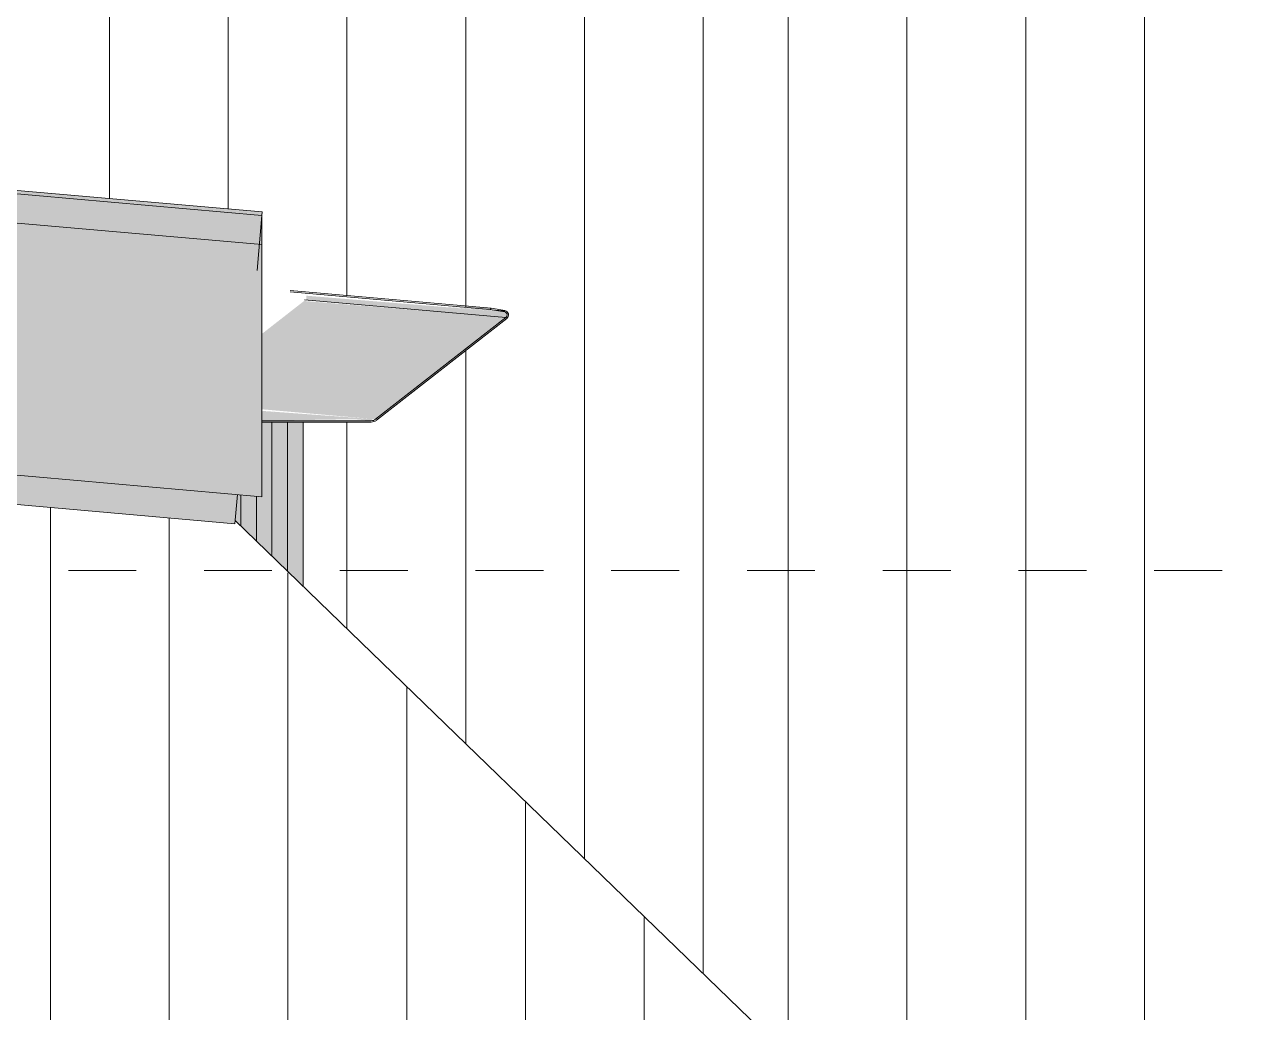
# Model space of a CAD drawing. Header units: metres. Extents: x -4613 to -4328, y -1 to 30.
# Drawn here: x -4535.995 to -4534.199, y 14.588 to 16.045 of the extents above; entities that cross this region are included whole.
import ezdxf

# ---------------------------------------------------------------- set-up
doc = ezdxf.new("R2010")
doc.units = ezdxf.units.M
doc.linetypes.add('AEC_Center', pattern=[0.024, 0.012, -0.004, 0.004, -0.004])
for name, color, linetype, lineweight in [('A-FLOR-LEVL', 51, 'Continuous', 5), ('A-ROOF', 132, 'Continuous', 5), ('A-WALL', 113, 'Continuous', 5), ('A-WALL-PATT', 111, 'Continuous', 5), ('P-SANR-FIXT', 6, 'Continuous', 5)]:
    doc.layers.add(name, color=color, linetype=linetype, lineweight=lineweight)

# ---------------------------------------------------------------- blocks, each defined once
blk = doc.blocks.new('Downpipe - L Spreader - Default-1309623-SOUTH WEST')
at = {"layer": 'P-SANR-FIXT'}
blk.add_hatch(color=256, dxfattribs=at).paths.add_polyline_path([(-4535.5844, 15.2164), (-4535.5845, 15.4587), (-4535.6074, 15.4587), (-4535.6066, 15.2379), (-4535.5859, 15.2179)])
blk.add_line((-4535.5844, 15.2164), (-4535.5844, 15.4587), dxfattribs=at)
blk = doc.blocks.new('Downpipe - L Spreader - Default-V7-SOUTH WEST')
at = {"layer": 'P-SANR-FIXT'}
blk.add_hatch(color=256, dxfattribs=at).paths.add_polyline_path([(-4535.6074, 15.2387), (-4535.6075, 15.4587), (-4535.6304, 15.4587), (-4535.6296, 15.2602), (-4535.6088, 15.2401)])
blk.add_line((-4535.6074, 15.2387), (-4535.6074, 15.4587), dxfattribs=at)
blk = doc.blocks.new('Downpipe - L Spreader - Default-V8-SOUTH WEST')
at = {"layer": 'P-SANR-FIXT'}
blk.add_hatch(color=256, dxfattribs=at).paths.add_polyline_path([(-4535.6304, 15.261), (-4535.6306, 15.4587), (-4535.6454, 15.4587), (-4535.6454, 15.3487), (-4535.6534, 15.3487), (-4535.6526, 15.2825), (-4535.6317, 15.2623)])
blk.add_line((-4535.6304, 15.261), (-4535.6304, 15.4587), dxfattribs=at)
blk = doc.blocks.new('Downpipe - L Spreader - Default-V9-SOUTH WEST')
at = {"layer": 'P-SANR-FIXT'}
blk.add_hatch(color=256, dxfattribs=at).paths.add_polyline_path([(-4535.6534, 15.2833), (-4535.6542, 15.3494), (-4535.6764, 15.3514), (-4535.6756, 15.3048), (-4535.6546, 15.2844)])
blk.add_line((-4535.6534, 15.2833), (-4535.6534, 15.3494), dxfattribs=at)
blk = doc.blocks.new('Downpipe - L Spreader - Default-V10-SOUTH WEST')
at = {"layer": 'P-SANR-FIXT'}
blk.add_hatch(color=256, dxfattribs=at).paths.add_polyline_path([(-4535.6764, 15.3055), (-4535.6772, 15.3515), (-4535.6811, 15.3518), (-4535.6845, 15.3134), (-4535.6774, 15.3066)])
blk.add_line((-4535.6764, 15.3055), (-4535.6764, 15.3514), dxfattribs=at)
blk = doc.blocks.new('Roof Gutters3 - Roof Gutters-1885272-SOUTH WEST')
at = {"layer": 'A-ROOF'}
h = blk.add_hatch(color=256, dxfattribs=at)
h.paths.add_polyline_path([(-4535.6849, 15.3089), (-4535.6811, 15.3518), (-4538.1126, 15.5645), (-4538.1126, 15.5213), (-4535.7186, 15.3118)])
h.paths.add_polyline_path([(-4535.6489, 15.7204), (-4535.6454, 15.7632), (-4538.5133, 16.0141), (-4538.5136, 16.011), (-4538.5133, 15.971), (-4538.3653, 15.9594), (-4538.1126, 15.9594), (-4538.1126, 15.9359), (-4535.8337, 15.7366)])
blk.add_hatch(color=256, dxfattribs=at).paths.add_polyline_path([(-4535.6451, 15.7632), (-4535.6447, 15.7685), (-4538.513, 16.0181), (-4538.513, 16.0141), (-4535.8337, 15.7797)])
for p, q in [((-4535.6451, 15.7632), (-4538.5133, 16.0141)), ((-4535.6447, 15.7685), (-4538.5129, 16.0195)), ((-4535.6451, 15.7632), (-4535.6522, 15.6822)), ((-4535.6447, 15.7685), (-4535.6451, 15.7632)), ((-4535.6849, 15.3089), (-4538.1126, 15.5213)), ((-4535.6811, 15.3518), (-4535.6849, 15.3089))]:
    blk.add_line(p, q, dxfattribs=at)
blk = doc.blocks.new('Roofs 1 - Roofs 1-2640243-SOUTH WEST')
at = {"layer": 'A-ROOF'}
for points in [[(-4535.4778, 15.4629), (-4535.2857, 15.6129), (-4535.5831, 15.6371), (-4535.6454, 15.5885), (-4535.6451, 15.4775), (-4535.4798, 15.463)], [(-4535.2857, 15.6129), (-4535.2839, 15.6171), (-4535.2864, 15.6206), (-4535.2875, 15.6209), (-4535.58, 15.6449), (-4535.5796, 15.6405), (-4535.5806, 15.6387), (-4535.2947, 15.6137)], [(-4535.3091, 15.6247), (-4535.3074, 15.6265), (-4535.3734, 15.6304)], [(-4535.2875, 15.6209), (-4535.3091, 15.6247), (-4535.3734, 15.6284)], [(-4535.2875, 15.6209), (-4535.2871, 15.6229), (-4535.3091, 15.6247)], [(-4535.4841, 15.4607), (-4535.4819, 15.4632), (-4535.6454, 15.4752), (-4535.6451, 15.4748), (-4535.487, 15.4609)], [(-4535.6454, 15.4607), (-4535.5089, 15.4629), (-4535.6454, 15.4748), (-4535.6454, 15.4609)]]:
    blk.add_hatch(color=256, dxfattribs=at).paths.add_polyline_path(points)
for p, q in [((-4535.6035, 15.6524), (-4535.3074, 15.6265)), ((-4535.6035, 15.6505), (-4535.3091, 15.6247)), ((-4535.5825, 15.6388), (-4535.2857, 15.6129)), ((-4535.2857, 15.6129), (-4535.4778, 15.4629)), ((-4535.4766, 15.4613), (-4535.2845, 15.6113)), ((-4535.3074, 15.6265), (-4535.3091, 15.6247)), ((-4535.3091, 15.6247), (-4535.2875, 15.6209)), ((-4535.2871, 15.6229), (-4535.3074, 15.6265)), ((-4535.4841, 15.4607), (-4535.6454, 15.4607)), ((-4535.6454, 15.4587), (-4535.4841, 15.4587))]:
    blk.add_line(p, q, dxfattribs=at)
for centre, major_axis, start_param, end_param in [((-4535.2883, 15.6165), (0.00039, 0.00444), 3.840826, 6.195433), ((-4535.2883, 15.6165), (0.00056, 0.00643), 3.849436, 6.195422), ((-4535.4841, 15.4709), (0.0009, 0.0102), 3.22886, 3.891793), ((-4535.4841, 15.4709), (0.0011, 0.0122), 3.228861, 3.891794)]:
    blk.add_ellipse(centre, major_axis=major_axis, ratio=0.999988, start_param=start_param, end_param=end_param, dxfattribs=at)

msp = doc.modelspace()

# ---------------------------------------------------------------- hatches: boundary and pattern name
at = {"layer": 'A-ROOF'}
h = msp.add_hatch(color=256, dxfattribs=at)
h.paths.add_polyline_path([(-4535.6454, 15.3487), (-4535.6454, 15.7201), (-4538.1126, 15.9359), (-4538.1126, 15.5645), (-4535.7186, 15.3551)])
h.paths.add_polyline_path([(-4538.5086, 15.7094), (-4538.4936, 15.7094), (-4538.4936, 15.7547), (-4538.5136, 15.7547), (-4538.5133, 15.7094)])
h.paths.add_polyline_path([(-4538.4936, 15.7597), (-4538.4917, 15.9594), (-4538.3813, 15.9594), (-4538.5136, 15.971), (-4538.5133, 15.9547), (-4538.5086, 15.9547), (-4538.5086, 15.7597)])
msp.add_hatch(color=256, dxfattribs=at).paths.add_polyline_path([(-4535.6489, 15.7204), (-4535.6454, 15.7201), (-4535.6454, 15.7602)])
at = {"layer": 'A-WALL-PATT'}
h = msp.add_hatch(dxfattribs=at)
h.set_pattern_fill('FP_22', color=256, style=0, pattern_type=2)
h.set_pattern_definition([(90, (-4534.995, 7.64), (-0.175, 1e-17), [])])
h.paths.add_polyline_path([(-4534.9952, 14.646), (-4534.9952, 16.1756), (-4535.9952, 16.2285), (-4535.9952, 15.7992), (-4535.6447, 15.7685), (-4535.6454, 15.7602), (-4535.6451, 15.5887), (-4535.5792, 15.6428), (-4535.5818, 15.6464), (-4535.5829, 15.6468), (-4535.6027, 15.6523), (-4535.2871, 15.6229), (-4535.2854, 15.6199), (-4535.2839, 15.6158), (-4535.2857, 15.6103), (-4535.4798, 15.4617), (-4535.4841, 15.4587), (-4535.5844, 15.4587), (-4535.5844, 15.2164), (-4535.1432, 14.7893)])
h = msp.add_hatch(dxfattribs=at)
h.set_pattern_fill('FP_23', color=256, style=0, pattern_type=2)
h.set_pattern_definition([(90, (-4533.995, 7.64), (-0.175, 1e-17), [])])
h.paths.add_polyline_path([(-4533.9952, 13.6778), (-4533.9952, 16.1227), (-4534.9952, 16.1756), (-4534.9952, 14.646), (-4534.0059, 13.6882)])
h = msp.add_hatch(dxfattribs=at)
h.set_pattern_fill('FP_5', color=256, style=0, pattern_type=2)
h.set_pattern_definition([(90, (-4531.407, 7.64), (-0.175, 1e-17), [])])
h.paths.add_polyline_path([(-4538.1243, 7.64), (-4536.8585, 7.64), (-4536.8585, 9.2886), (-4533.5856, 9.2886), (-4533.5856, 10.908), (-4531.4067, 10.7935), (-4531.4067, 11.1715), (-4535.6846, 15.3119), (-4535.6849, 15.3089), (-4538.1126, 15.5213), (-4538.1126, 12.7105), (-4538.1179, 12.651), (-4538.1243, 12.651), (-4538.1243, 7.6825)])
h.paths.add_polyline_path([(-4538.1646, 12.5405), (-4538.1646, 12.651), (-4538.1846, 12.651), (-4538.1846, 12.5405)])

# ---------------------------------------------------------------- linework, layer by layer
at = {"layer": 'A-FLOR-LEVL', "linetype": 'AEC_Center'}
msp.add_line((-4612.1304, 15.24), (-4477.3218, 15.24), dxfattribs=at)
at = {"layer": 'A-ROOF'}
for p, q in [((-4538.1126, 15.9359), (-4535.6454, 15.7201)), ((-4535.6454, 15.7602), (-4535.6454, 15.7201)), ((-4535.6454, 15.7201), (-4535.6454, 15.3487)), ((-4535.6454, 15.3487), (-4538.1126, 15.5645))]:
    msp.add_line(p, q, dxfattribs=at)
at = {"layer": 'A-WALL'}
for p, q in [((-4534.9952, 14.646), (-4534.9952, 16.1756)), ((-4531.4067, 11.1715), (-4535.6845, 15.3134))]:
    msp.add_line(p, q, dxfattribs=at)

# ---------------------------------------------------------------- block references
at = {"layer": 'A-ROOF'}
for name in ['Roof Gutters3 - Roof Gutters-1885272-SOUTH WEST', 'Roofs 1 - Roofs 1-2640243-SOUTH WEST']:
    msp.add_blockref(name, (0, 0), dxfattribs=at)
at = {"layer": 'P-SANR-FIXT'}
for name in ['Downpipe - L Spreader - Default-V8-SOUTH WEST', 'Downpipe - L Spreader - Default-V7-SOUTH WEST', 'Downpipe - L Spreader - Default-1309623-SOUTH WEST', 'Downpipe - L Spreader - Default-V10-SOUTH WEST', 'Downpipe - L Spreader - Default-V9-SOUTH WEST']:
    msp.add_blockref(name, (0, 0), dxfattribs=at)

doc.saveas('drawing.dxf')
